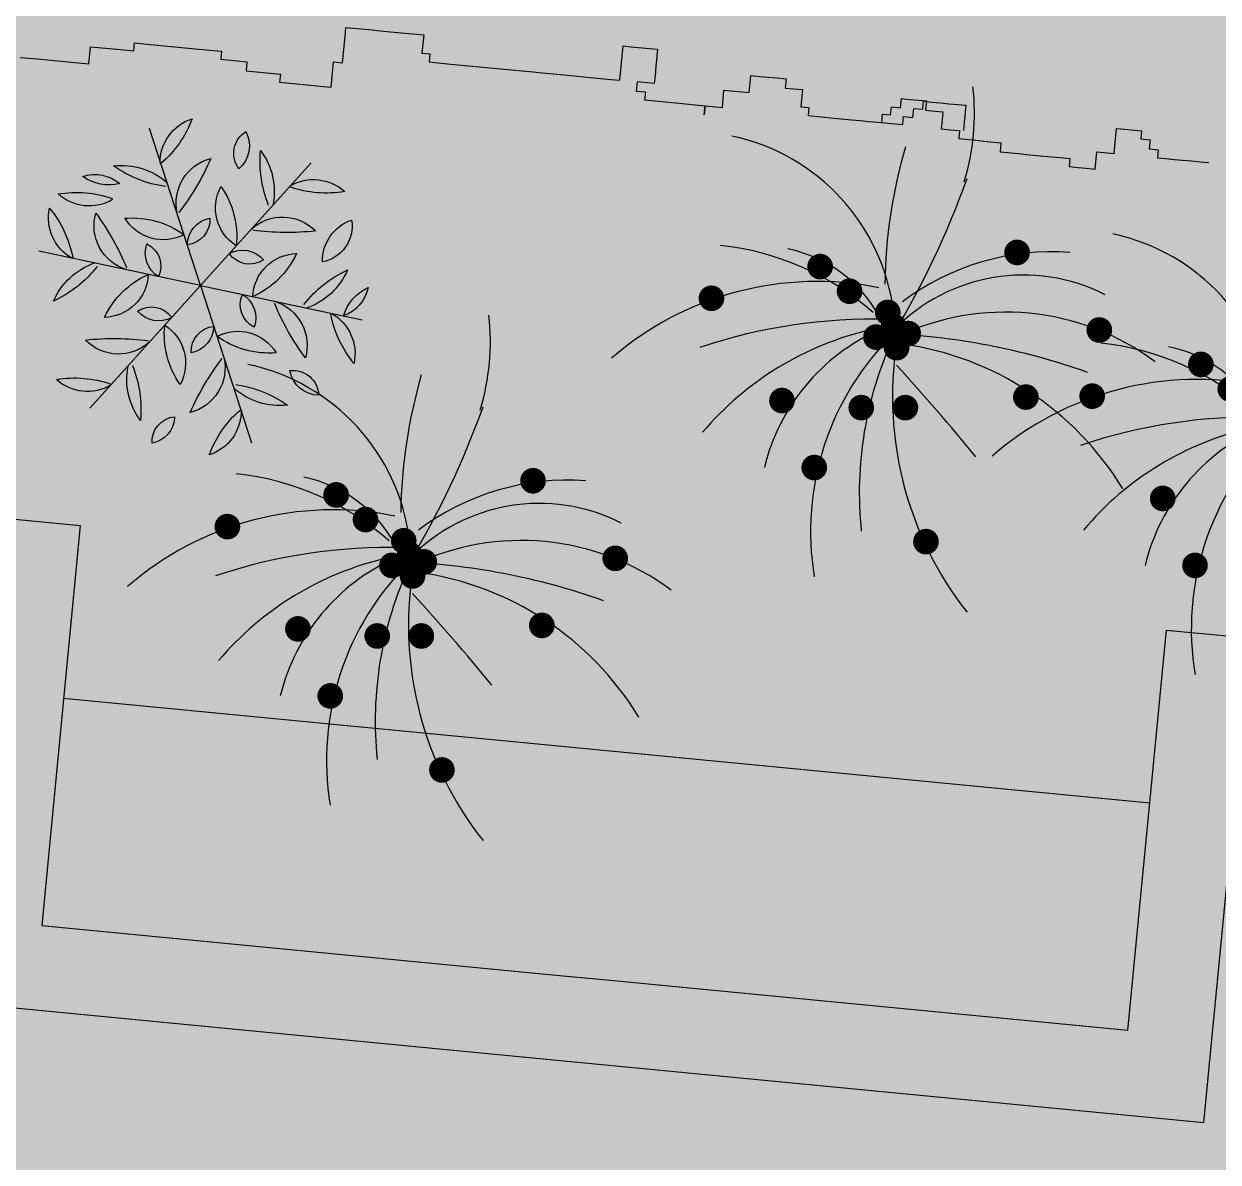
# Model space of a CAD drawing. Extents: x 302512 to 1034855, y -184136 to 410364.
# Drawn here: x 457203 to 462850, y -23917 to -18536 of the extents above; entities that cross this region are included whole.
import ezdxf

# ---------------------------------------------------------------- set-up
doc = ezdxf.new("R2010")
doc.units = 0
doc.header["$MEASUREMENT"] = 0
for name, color, linetype in [('2D', 3, 'Continuous'), ('WALL', 4, 'Continuous'), ('WZ', 2, 'Continuous'), ('树', 80, 'Continuous'), ('环境', 8, 'Continuous')]:
    doc.layers.add(name, color=color, linetype=linetype)
doc.styles.add('-楷体_GB2312', font='STZHONGS.TTF', dxfattribs={"width": 0.8})

# ---------------------------------------------------------------- blocks, each defined once
blk = doc.blocks.new('A$C1DC86410')
at = {"layer": 'WZ'}
for p, q in [((2100.231635808945, 14919.89505699277), (8940.231635808945, 14919.89505699277)), ((8940.231635808945, 14919.89505699277), (8940.231635808945, 13019.89505699277)), ((14100.23163580894, 14919.89505699277), (20940.23163580894, 14919.89505699277)), ((14100.23163580894, 13019.89505699277), (14100.23163580894, 14919.89505699277)), ((14500.23163574934, 12619.89505700022), (14500.23163580894, 14519.89505699277)), ((8940.231635808945, 13019.89505699277), (11400.23163580894, 13019.89505699277)), ((11400.23163580894, 13019.89505699277), (11640.23163580894, 13019.89505699277)), ((11640.23163580894, 13019.89505699277), (14100.23163580894, 13019.89505699277)), ((8540.231635928154, 12619.89505699277), (11640.23163580894, 12619.89505699277)), ((11640.23163580894, 12619.89505699277), (14500.23163574934, 12619.89505700022))]:
    blk.add_line(p, q, dxfattribs=at)
blk.add_lwpolyline([(8940.231635808945, 14099.89505699277), (14100.23163580894, 14099.89505700022)], dxfattribs=at)
blk = doc.blocks.new('M_F21')
at = {"color": 3, "linetype": 'Continuous'}
for p, q in [((2462.709577509555, -178.3342425087685), (2488.043071662862, -178.3342425087685)), ((2462.709577509555, -178.3342425087685), (2462.709577509555, -178.3342425087685)), ((2462.709577509555, -232.5838440995267), (2462.709577509555, -178.3342425087685)), ((2488.043071662862, -178.3342425087685), (2545.94820115613, -178.3342425087685)), ((2488.043071662862, -178.3342425087685), (2488.043071662862, -178.3342425087685)), ((2545.94820115613, -178.3342425087685), (2571.281695309433, -178.3342425087685)), ((2545.94820115613, -178.3342425087685), (2545.94820115613, -178.3342425087685)), ((2571.281695309433, -178.3342425087685), (2571.281695309433, -232.5838440995267)), ((1586.894493923861, -203.6507232511231), (1670.133117570436, -203.6507232511231)), ((1586.894493923861, -232.5838440995267), (1586.894493923861, -203.6507232511231)), ((1670.133117570436, -203.6507232511231), (1695.466611723741, -203.6507232511231)), ((1670.133117570436, -203.6507232511231), (1670.133117570436, -203.6507232511231)), ((1695.466611723741, -203.6507232511231), (1749.752670623682, -203.6507232511231)), ((1695.466611723741, -203.6507232511231), (1695.466611723741, -203.6507232511231)), ((1749.752670623682, -203.6507232511231), (1832.991294270254, -203.6507232511231)), ((1749.752670623682, -203.6507232511231), (1749.752670623682, -203.6507232511231)), ((1832.991294270254, -203.6507232511231), (1832.991294270254, -261.5169649479303)), ((-3450.851771990539, -261.5169649479303), (-3421.899207243904, -261.5169649479303)), ((-3450.851771990539, -286.833445690283), (-3450.851771990539, -261.5169649479303)), ((-3421.899207243904, -232.5838440995267), (-3396.565713090598, -232.5838440995267)), ((-3421.899207243904, -261.5169649479303), (-3421.899207243904, -232.5838440995267)), ((-3396.565713090598, -232.5838440995267), (-3367.613148343964, -232.5838440995267)), ((-3396.565713090598, -232.5838440995267), (-3396.565713090598, -232.5838440995267)), ((-3367.613148343964, -232.5838440995267), (-3342.279654190659, -232.5838440995267)), ((-3367.613148343964, -232.5838440995267), (-3367.613148343964, -232.5838440995267)), ((-3342.279654190659, -232.5838440995267), (-3342.279654190659, -261.5169649479303)), ((-3342.279654190659, -232.5838440995267), (-3342.279654190659, -232.5838440995267)), ((-3342.279654190659, -261.5169649479303), (-3313.327089444025, -261.5169649479303)), ((-3342.279654190659, -261.5169649479303), (-3342.279654190659, -261.5169649479303)), ((-3313.327089444025, -261.5169649479303), (-3287.99359529072, -261.5169649479303)), ((-3313.327089444025, -261.5169649479303), (-3313.327089444025, -261.5169649479303)), ((-3287.99359529072, -261.5169649479303), (-3287.99359529072, -286.833445690283)), ((-3287.99359529072, -261.5169649479303), (-3287.99359529072, -261.5169649479303)), ((-2737.894865104665, -261.5169649479303), (-2712.561370951359, -261.5169649479303)), ((-2737.894865104665, -261.5169649479303), (-2737.894865104665, -261.5169649479303)), ((-2737.894865104665, -341.0830472810412), (-2737.894865104665, -261.5169649479303)), ((-2712.561370951359, -261.5169649479303), (-2658.275312051419, -261.5169649479303)), ((-2712.561370951359, -261.5169649479303), (-2712.561370951359, -261.5169649479303)), ((-2658.275312051419, -261.5169649479303), (-2658.275312051419, -286.833445690283)), ((-2658.275312051419, -261.5169649479303), (-2658.275312051419, -261.5169649479303)), ((1586.894493923861, -232.5838440995267), (1586.894493923861, -232.5838440995267)), ((1586.894493923861, -315.7665665386885), (1586.894493923861, -232.5838440995267)), ((1832.991294270254, -261.5169649479303), (1858.324788423561, -261.5169649479303)), ((1858.324788423561, -261.5169649479303), (1858.324788423561, -286.833445690283)), ((2462.709577509555, -232.5838440995267), (2462.709577509555, -232.5838440995267)), ((2462.709577509555, -286.833445690283), (2462.709577509555, -232.5838440995267)), ((2571.281695309433, -232.5838440995267), (2571.281695309433, -261.5169649479303)), ((2571.281695309433, -232.5838440995267), (2571.281695309433, -232.5838440995267)), ((2571.281695309433, -261.5169649479303), (2571.281695309433, -286.833445690283)), ((2571.281695309433, -261.5169649479303), (2571.281695309433, -261.5169649479303)), ((2871.664554555766, -232.5838440995267), (2900.617119302402, -232.5838440995267)), ((2871.664554555766, -286.833445690283), (2871.664554555766, -232.5838440995267)), ((2900.617119302402, -232.5838440995267), (2954.903178202341, -232.5838440995267)), ((2900.617119302402, -232.5838440995267), (2900.617119302402, -232.5838440995267)), ((2954.903178202341, -232.5838440995267), (2983.855742948977, -232.5838440995267)), ((2954.903178202341, -232.5838440995267), (2954.903178202341, -232.5838440995267)), ((2983.855742948977, -232.5838440995267), (2983.855742948977, -261.5169649479303)), ((2983.855742948977, -261.5169649479303), (3038.141801848917, -261.5169649479303)), ((3038.141801848917, -261.5169649479303), (3038.141801848917, -315.7665665386885)), ((3421.763284741821, -261.5169649479303), (3447.096778895127, -261.5169649479303)), ((3421.763284741821, -261.5169649479303), (3421.763284741821, -261.5169649479303)), ((3421.763284741821, -286.833445690283), (3421.763284741821, -261.5169649479303)), ((3447.096778895127, -261.5169649479303), (3476.049343641764, -261.5169649479303)), ((3447.096778895127, -261.5169649479303), (3447.096778895127, -261.5169649479303)), ((3476.049343641764, -261.5169649479303), (3501.382837795067, -261.5169649479303)), ((3476.049343641764, -261.5169649479303), (3476.049343641764, -261.5169649479303)), ((3501.382837795067, -261.5169649479303), (3530.335402541703, -261.5169649479303)), ((3501.382837795067, -261.5169649479303), (3501.382837795067, -261.5169649479303)), ((3530.335402541703, -261.5169649479303), (3555.668896695006, -261.5169649479303)), ((3530.335402541703, -261.5169649479303), (3530.335402541703, -261.5169649479303)), ((3555.668896695006, -261.5169649479303), (3555.668896695006, -315.7665665386885)), ((-3476.185266143844, -286.833445690283), (-3450.851771990539, -286.833445690283)), ((-3476.185266143844, -286.833445690283), (-3476.185266143844, -286.833445690283)), ((-3476.185266143844, -315.7665665386885), (-3476.185266143844, -286.833445690283)), ((-3287.99359529072, -286.833445690283), (-3287.99359529072, -315.7665665386885)), ((-3287.99359529072, -286.833445690283), (-3287.99359529072, -286.833445690283)), ((-2658.275312051419, -286.833445690283), (-2629.322747304785, -286.833445690283)), ((-2658.275312051419, -286.833445690283), (-2658.275312051419, -286.833445690283)), ((-2629.322747304785, -286.833445690283), (-2629.322747304785, -315.7665665386885)), ((1858.324788423561, -286.833445690283), (1887.277353170195, -286.833445690283)), ((1858.324788423561, -286.833445690283), (1858.324788423561, -286.833445690283)), ((1887.277353170195, -286.833445690283), (1916.229917916829, -286.833445690283)), ((1887.277353170195, -286.833445690283), (1887.277353170195, -286.833445690283)), ((1916.229917916829, -286.833445690283), (1970.515976816769, -286.833445690283)), ((1916.229917916829, -286.833445690283), (1916.229917916829, -286.833445690283)), ((1970.515976816769, -286.833445690283), (1995.849470970075, -286.833445690283)), ((1970.515976816769, -286.833445690283), (1970.515976816769, -286.833445690283)), ((1995.849470970075, -286.833445690283), (2050.135529870015, -286.833445690283)), ((1995.849470970075, -286.833445690283), (1995.849470970075, -286.833445690283)), ((2050.135529870015, -286.833445690283), (2108.040659363283, -286.833445690283)), ((2050.135529870015, -286.833445690283), (2050.135529870015, -286.833445690283)), ((2108.040659363283, -286.833445690283), (2187.660212416527, -286.833445690283)), ((2108.040659363283, -286.833445690283), (2108.040659363283, -286.833445690283)), ((2187.660212416527, -286.833445690283), (2216.612777163162, -286.833445690283)), ((2187.660212416527, -286.833445690283), (2187.660212416527, -286.833445690283)), ((2216.612777163162, -286.833445690283), (2296.232330216408, -286.833445690283)), ((2216.612777163162, -286.833445690283), (2216.612777163162, -286.833445690283)), ((2296.232330216408, -286.833445690283), (2379.470953862981, -286.833445690283)), ((2296.232330216408, -286.833445690283), (2296.232330216408, -286.833445690283)), ((2379.470953862981, -286.833445690283), (2433.757012762921, -286.833445690283)), ((2379.470953862981, -286.833445690283), (2379.470953862981, -286.833445690283)), ((2433.757012762921, -286.833445690283), (2462.709577509555, -286.833445690283)), ((2433.757012762921, -286.833445690283), (2433.757012762921, -286.833445690283)), ((2462.709577509555, -286.833445690283), (2462.709577509555, -286.833445690283)), ((2516.995636409494, -286.833445690283), (2516.995636409494, -315.7665665386885)), ((2571.281695309433, -286.833445690283), (2516.995636409494, -286.833445690283)), ((2571.281695309433, -286.833445690283), (2571.281695309433, -286.833445690283)), ((2792.045001502524, -286.833445690283), (2871.664554555766, -286.833445690283)), ((2792.045001502524, -341.0830472810412), (2792.045001502524, -286.833445690283)), ((3392.810719995188, -286.833445690283), (3421.763284741821, -286.833445690283)), ((3392.810719995188, -315.7665665386885), (3392.810719995188, -286.833445690283)), ((3421.763284741821, -286.833445690283), (3421.763284741821, -286.833445690283)), ((-3287.99359529072, -315.7665665386885), (-3259.041030544086, -315.7665665386885)), ((-3287.99359529072, -315.7665665386885), (-3287.99359529072, -315.7665665386885)), ((-3259.041030544086, -315.7665665386885), (-3230.088465797451, -315.7665665386885)), ((-3259.041030544086, -315.7665665386885), (-3259.041030544086, -315.7665665386885)), ((-3230.088465797451, -315.7665665386885), (-3230.088465797451, -341.0830472810412)), ((-2629.322747304785, -315.7665665386885), (-2600.37018255815, -315.7665665386885)), ((-2600.37018255815, -315.7665665386885), (-2600.37018255815, -341.0830472810412)), ((928.2236459379274, -315.7665665386885), (957.1762106845617, -315.7665665386885)), ((928.2236459379274, -341.0830472810412), (928.2236459379274, -315.7665665386885)), ((957.1762106845617, -315.7665665386885), (1011.462269584503, -315.7665665386885)), ((957.1762106845617, -315.7665665386885), (957.1762106845617, -315.7665665386885)), ((1011.462269584503, -315.7665665386885), (1065.748328484442, -315.7665665386885)), ((1011.462269584503, -315.7665665386885), (1011.462269584503, -315.7665665386885)), ((1065.748328484442, -315.7665665386885), (1120.034387384381, -315.7665665386885)), ((1065.748328484442, -315.7665665386885), (1065.748328484442, -315.7665665386885)), ((1120.034387384381, -315.7665665386885), (1203.273011030955, -315.7665665386885)), ((1120.034387384381, -315.7665665386885), (1120.034387384381, -315.7665665386885)), ((1203.273011030955, -315.7665665386885), (1203.273011030955, -341.0830472810412)), ((1557.941929177228, -315.7665665386885), (1586.894493923861, -315.7665665386885)), ((1557.941929177228, -395.3326488717994), (1557.941929177228, -315.7665665386885)), ((2516.995636409494, -315.7665665386885), (2545.94820115613, -315.7665665386885)), ((2545.94820115613, -315.7665665386885), (2545.94820115613, -341.0830472810412)), ((3038.141801848917, -315.7665665386885), (3063.47529600222, -315.7665665386885)), ((3063.47529600222, -315.7665665386885), (3063.47529600222, -341.0830472810412)), ((3363.858155248552, -315.7665665386885), (3392.810719995188, -315.7665665386885)), ((3363.858155248552, -341.0830472810412), (3363.858155248552, -315.7665665386885)), ((3555.668896695006, -315.7665665386885), (3555.668896695006, -341.0830472810412)), ((3555.668896695006, -315.7665665386885), (3555.668896695006, -315.7665665386885)), ((-3230.088465797451, -341.0830472810412), (-3175.802406897511, -341.0830472810412)), ((-3175.802406897511, -341.0830472810412), (-3150.468912744205, -341.0830472810412)), ((-3175.802406897511, -341.0830472810412), (-3175.802406897511, -341.0830472810412)), ((-3150.468912744205, -341.0830472810412), (-3096.182853844266, -341.0830472810412)), ((-3150.468912744205, -341.0830472810412), (-3150.468912744205, -341.0830472810412)), ((-3096.182853844266, -341.0830472810412), (-3096.182853844266, -370.0161681294448)), ((-3096.182853844266, -370.0161681294448), (-3038.277724350997, -370.0161681294448)), ((-3038.277724350997, -370.0161681294448), (-3012.944230197692, -370.0161681294448)), ((-3038.277724350997, -370.0161681294448), (-3038.277724350997, -370.0161681294448)), ((-3012.944230197692, -370.0161681294448), (-2958.658171297752, -370.0161681294448)), ((-3012.944230197692, -370.0161681294448), (-3012.944230197692, -370.0161681294448)), ((-2958.658171297752, -370.0161681294448), (-2904.372112397812, -370.0161681294448)), ((-2958.658171297752, -370.0161681294448), (-2958.658171297752, -370.0161681294448)), ((-2904.372112397812, -370.0161681294448), (-2875.419547651178, -370.0161681294448)), ((-2904.372112397812, -370.0161681294448), (-2904.372112397812, -370.0161681294448)), ((-2875.419547651178, -370.0161681294448), (-2875.419547651178, -395.3326488717994)), ((-2792.180924004604, -341.0830472810412), (-2737.894865104665, -341.0830472810412)), ((-2792.180924004604, -395.3326488717994), (-2792.180924004604, -341.0830472810412)), ((-2600.37018255815, -341.0830472810412), (-2575.036688404845, -341.0830472810412)), ((-2575.036688404845, -341.0830472810412), (-2546.084123658211, -341.0830472810412)), ((-2575.036688404845, -341.0830472810412), (-2575.036688404845, -341.0830472810412)), ((-2546.084123658211, -341.0830472810412), (-2520.750629504906, -341.0830472810412)), ((-2546.084123658211, -341.0830472810412), (-2546.084123658211, -341.0830472810412)), ((-2520.750629504906, -341.0830472810412), (-2491.798064758272, -341.0830472810412)), ((-2520.750629504906, -341.0830472810412), (-2520.750629504906, -341.0830472810412)), ((-2491.798064758272, -341.0830472810412), (-2466.464570604966, -341.0830472810412)), ((-2491.798064758272, -341.0830472810412), (-2491.798064758272, -341.0830472810412)), ((-2466.464570604966, -341.0830472810412), (-2437.512005858332, -341.0830472810412)), ((-2466.464570604966, -341.0830472810412), (-2466.464570604966, -341.0830472810412)), ((-2437.512005858332, -341.0830472810412), (-2437.512005858332, -341.0830472810412)), ((790.6989633914127, -341.0830472810412), (873.9375870379881, -341.0830472810412)), ((790.6989633914127, -395.3326488717994), (790.6989633914127, -341.0830472810412)), ((873.9375870379881, -341.0830472810412), (928.2236459379274, -341.0830472810412)), ((873.9375870379881, -341.0830472810412), (873.9375870379881, -341.0830472810412)), ((1203.273011030955, -341.0830472810412), (1286.511634677528, -341.0830472810412)), ((1286.511634677528, -341.0830472810412), (1286.511634677528, -370.0161681294448)), ((1286.511634677528, -370.0161681294448), (1340.797693577468, -370.0161681294448)), ((1340.797693577468, -370.0161681294448), (1395.083752477409, -370.0161681294448)), ((1340.797693577468, -370.0161681294448), (1340.797693577468, -370.0161681294448)), ((1395.083752477409, -370.0161681294448), (1395.083752477409, -395.3326488717994)), ((2545.94820115613, -341.0830472810412), (2654.520318956009, -341.0830472810412)), ((2654.520318956009, -341.0830472810412), (2737.758942602584, -341.0830472810412)), ((2654.520318956009, -341.0830472810412), (2654.520318956009, -341.0830472810412)), ((2737.758942602584, -341.0830472810412), (2792.045001502524, -341.0830472810412)), ((2737.758942602584, -370.0161681294448), (2737.758942602584, -341.0830472810412)), ((2737.758942602584, -341.0830472810412), (2737.758942602584, -370.0161681294448)), ((3063.47529600222, -341.0830472810412), (3146.713919648795, -341.0830472810412)), ((3146.713919648795, -341.0830472810412), (3200.999978548734, -341.0830472810412)), ((3146.713919648795, -341.0830472810412), (3146.713919648795, -341.0830472810412)), ((3200.999978548734, -341.0830472810412), (3229.952543295371, -341.0830472810412)), ((3200.999978548734, -341.0830472810412), (3200.999978548734, -341.0830472810412)), ((3229.952543295371, -341.0830472810412), (3255.286037448674, -341.0830472810412)), ((3229.952543295371, -341.0830472810412), (3229.952543295371, -341.0830472810412)), ((3255.286037448674, -341.0830472810412), (3284.23860219531, -341.0830472810412)), ((3255.286037448674, -341.0830472810412), (3255.286037448674, -341.0830472810412)), ((3284.23860219531, -341.0830472810412), (3338.524661095249, -341.0830472810412)), ((3284.23860219531, -341.0830472810412), (3284.23860219531, -341.0830472810412)), ((3338.524661095249, -341.0830472810412), (3363.858155248552, -341.0830472810412)), ((3338.524661095249, -341.0830472810412), (3338.524661095249, -341.0830472810412)), ((3555.668896695006, -341.0830472810412), (3555.668896695006, -341.0830472810412)), ((-2875.419547651178, -395.3326488717994), (-2846.466982904543, -395.3326488717994)), ((-2846.466982904543, -395.3326488717994), (-2821.133488751238, -395.3326488717994)), ((-2846.466982904543, -395.3326488717994), (-2846.466982904543, -395.3326488717994)), ((-2821.133488751238, -395.3326488717994), (-2792.180924004604, -395.3326488717994)), ((-2821.133488751238, -395.3326488717994), (-2821.133488751238, -395.3326488717994)), ((-2792.180924004604, -395.3326488717994), (-2792.180924004604, -395.3326488717994)), ((573.5547277916558, -395.3326488717994), (627.840786691595, -395.3326488717994)), ((627.840786691595, -395.3326488717994), (682.1268455915342, -395.3326488717994)), ((627.840786691595, -395.3326488717994), (627.840786691595, -395.3326488717994)), ((682.1268455915342, -395.3326488717994), (736.4129044914735, -395.3326488717994)), ((682.1268455915342, -395.3326488717994), (682.1268455915342, -395.3326488717994)), ((736.4129044914735, -395.3326488717994), (790.6989633914127, -395.3326488717994)), ((736.4129044914735, -395.3326488717994), (736.4129044914735, -395.3326488717994)), ((790.6989633914127, -395.3326488717994), (790.6989633914127, -395.3326488717994)), ((1395.083752477409, -395.3326488717994), (1449.369811377348, -395.3326488717994)), ((1449.369811377348, -395.3326488717994), (1503.655870277289, -395.3326488717994)), ((1449.369811377348, -395.3326488717994), (1449.369811377348, -395.3326488717994)), ((1503.655870277289, -395.3326488717994), (1532.608435023922, -395.3326488717994)), ((1503.655870277289, -395.3326488717994), (1503.655870277289, -395.3326488717994)), ((1532.608435023922, -395.3326488717994), (1557.941929177228, -395.3326488717994)), ((1532.608435023922, -395.3326488717994), (1532.608435023922, -395.3326488717994)), ((1557.941929177228, -395.3326488717994), (1557.941929177228, -395.3326488717994))]:
    blk.add_line(p, q, dxfattribs=at)
at = {"width": 0.8, "flags": 9}
for tag in ['YSIZE', 'XSIZE']:
    blk.add_attdef(tag, (0, 0), '', height=0.5, dxfattribs=at)
blk = doc.blocks.new('_F35WJL')
at = {"layer": '2D', "color": 0}
for q in [(389.3631749004126, 1200.159587040544), (-844.6871166601777, 937.2781900316477), (1234.050291858613, 262.8813969939947), (-1234.050291851163, -262.8813966959715), (-389.3631751909852, -1200.15958674252), (844.6871166601777, -937.2781897336245)]:
    blk.add_line((0, 0), q, dxfattribs=at)
for centre, major_axis, ratio, start_param, end_param in [((853.0847578644753, 1566.312867492437), (841.002412075175, 0.1101830030834308), 0.9999999870656161, 3.497296671328974, 3.997776278333171), ((-44.30517198890448, 936.6493838578463), (-353.9070729129608, 0.5374524208995648), 0.999999987094856, 3.138748539143009, 4.400616010086137), ((-144.1416240110993, 1066.771297737956), (229.9062968085145, 0.3873912517848371), 0.9999999871019466, 2.64600627727604, 4.008044327409462), ((-448.3436957076192, 1009.175953924656), (-195.2132420724508, 0.3449539677503595), 0.9999999870615404, 2.495212826009593, 4.165741889021879), ((-32.99911326169968, 715.3108422905207), (530.2335342906837, 0.1408839868957051), 0.9999999870726114, 2.501700684105916, 3.333252867765012), ((-1369.711320385337, 950.6882190555334), (914.8988699156637, 0.1777737239578167), 0.9999999870679447, 5.902456974977557, 6.371769512301746), ((1766.639740273356, 1784.4570094347), (2017.456026299773, 0.2004933258100211), 0.9999999870632204, 3.557078740819214, 3.795996734392358), ((-166.2369038909674, 627.6003988981247), (353.2751132003701, 0.3219614409601678), 0.9999999870507092, 6.060096615647433, 7.60381650143645), ((602.9778122603893, 386.23349134624), (530.2334165299206, 0.3804335663292341), 0.9999999871007035, 1.454051351599425, 2.28560353527997), ((138.4644991308451, 1661.548893645406), (914.8988853099619, 0.05849283245329577), 0.9999999870760892, 4.855389799822882, 5.324702337152046), ((-863.8529148548841, 454.9943972378969), (-353.9073944211385, 0.247572681649673), 0.9999999870317459, 4.185127006413488, 5.446994477373615), ((808.3459539487958, 547.9795291721821), (-299.192450354156, 0.1588202316148869), 0.9999999870757001, 4.402658370713992, 5.407759542587487), ((699.1601815223694, 1108.784573063254), (341.0755374616175, 0.01204013996366191), 0.9999999870899767, 4.468423731670036, 5.340861921371873), ((-960.4625298380852, 1546.988605111837), (841.0023880343106, 0.2293243904349131), 0.9999999870567557, 4.544352556601802, 5.044832163600203), ((395.8961493894458, 372.4885341525078), (672.5245124106874, 0.2824706313900184), 0.9999999870602777, 2.532971676622698, 3.244754732938803), ((-457.251529969275, 592.4328904896975), (343.1316258780624, 0.01672383809418158), 0.9999999870804813, 5.279099735853068, 6.782554533902518), ((850.4342936724424, 961.6691315472126), (-353.9070729129608, 0.5374524208995648), 0.999999987094856, 1.04435343670759, 2.306220907730798), ((947.0439083576202, -130.3250766247511), (841.002412075175, 0.1101830030834308), 0.9999999870656161, 1.402901568938986, 1.90338117594172), ((-626.6363476738334, 169.834819406271), (-353.2752497134538, 0.08488697293311047), 0.9999999870507292, 3.966853160461727, 5.510573046209188), ((2428.704992197454, -637.72636975348), (-2017.456025670891, 0.2067245916322962), 0.9999999870632204, 5.651675690444733, 5.890593684018627), ((460.3994437903166, 457.7655794918537), (-353.2746388846623, 0.6624098608657072), 0.9999999870928198, 1.874092826573658, 3.41781271236077), ((1801.761251799762, 54.41330228745937), (-841.0022899195869, 0.4664831966937074), 0.9999999870833272, 5.592377462872174, 6.092857069874748), ((807.7617069631815, 516.7440268397331), (-353.9073944211385, 0.247572681649673), 0.9999999870317459, 2.090731903991579, 3.352599375012685), ((-877.8853148445487, 454.7291919738054), (-279.7396606619323, 0.187617422322167), 0.9999999870558766, 6.121697314311453, 7.664523868297001), ((-1260.467235960066, 187.7597357481718), (329.8058524456541, 0.1476279157568838), 0.9999999870554634, 6.259299496539294, 7.524685073366221), ((119.5582094863057, 501.9838102310896), (-191.0872712813395, 0.3447728246230157), 0.9999999870940944, 6.224647999798716, 7.759308510331895), ((-106.9363727420568, 308.48810569942), (208.1132297478559, 0.418698632657517), 0.9999999870401006, 0.01382987180216707, 1.39612373751499), ((520.5326119363308, -156.6118512153625), (-672.5245601764701, 0.124668899463051), 0.9999999870602813, 4.627972168853584, 5.339755225169291), ((284.4361747652292, 692.2078810930252), (343.1315993701094, 0.1359273098163565), 0.9999999870587637, 4.231554785971292, 5.735009584024177), ((-662.065251916647, 2422.183379486203), (-2017.456025670891, 0.2067245916322962), 0.9999999870632204, 1.462885485657717, 1.701803479230478), ((-320.6267260462046, 61.6344386190176), (-208.1135916622544, 0.1570670603240835), 0.9999999871117917, 4.205386670648245, 5.587680536356619), ((494.5098425149918, 147.4514598995447), (-191.0872712813395, 0.3447728246230157), 0.9999999870940944, 5.177450448575017, 6.712110959165137), ((213.6903533041477, 246.8536670655012), (208.1133213130574, 0.3704048826851889), 0.999999987075924, 5.250049682939832, 6.632343548561573), ((-741.6877047345042, -99.77499029040337), (-343.1315548567908, 0.2214022848814581), 0.9999999870370436, 3.185398612449116, 4.688853410495255), ((-124.6364625394344, 529.1003853678703), (-672.5242057011817, 0.7016615251481993), 0.9999999870824112, 0.4400399145108725, 1.151822970810735), ((-374.9516327232122, 354.5323506295681), (-191.0872712813395, 0.3447728246230157), 0.9999999870940944, 0.9886602437684313, 2.523320754395766), ((-1508.175819508731, -710.8606742918491), (914.8988853099619, 0.05849283245329577), 0.9999999870760892, 0.6665995950283569, 1.135912132356157), ((-635.9769255146384, 329.0773512423038), (530.2335342906837, 0.1408839868957051), 0.9999999870726114, 3.548898235294963, 4.380450418966719), ((1508.175819516182, 710.8606745898724), (-914.8988694560455, 0.1800857357324557), 0.9999999870598012, 0.6668603654597267, 1.136172902782946), ((635.976925522089, -329.0773509293795), (-530.2335326043897, 0.1471205564859074), 0.9999999870585597, 3.54944140075563, 4.380993584416314), ((741.6877047419548, 99.77499058842659), (343.1316258780624, 0.01672383809418158), 0.9999999870804813, 3.184704633451489, 4.688159431516513), ((124.636462546885, -529.1003850698471), (-672.5245601764701, 0.124668899463051), 0.9999999870602813, 3.580774617662261, 4.29255767397602), ((-1419.8858717978, -326.7842161655426), (341.0755374616175, 0.01204013996366191), 0.9999999870899767, 0.2796335268820561, 1.152071716564744), ((-988.8073370456696, 48.1759572327137), (299.1923890518712, 0.2488096156178622), 0.9999999870756895, 3.354098385985062, 4.359199557862828), ((-213.6903532966971, -246.853666767478), (208.1136505760884, 0.01218679862365236), 0.9999999870402057, 2.110178292095413, 3.492472157771943), ((-494.5098425075412, -147.4514596015215), (191.0875717812819, 0.06344114842143517), 0.9999999870941759, 5.175314181251068, 6.709974691806615), ((-460.399443782866, -457.7655791938305), (353.2751132003701, 0.3219614409601678), 0.9999999870507092, 1.871306410880513, 3.415026296629927), ((-2428.704992190003, 637.7263700515032), (-2017.456025670891, 0.2067245916322962), 0.9999999870632204, 2.510083036855075, 2.749001030428625), ((374.9516327306628, -354.5323503315449), (-191.0872712813395, 0.3447728246230157), 0.9999999870940944, 4.130252897358035, 5.664913407985876), ((-825.9631688073277, -520.6213612109423), (353.9073710139016, 0.2790249943607437), 0.9999999870948996, 2.089243950952007, 3.351111421905931), ((-1819.962713643909, -58.29063665866852), (841.0023880343106, 0.2293243904349131), 0.9999999870567557, 5.591550107789091, 6.092029714791815), ((320.6267260536551, -61.63443832099438), (-208.1135916622544, 0.1570670603240835), 0.9999999871117917, 1.06379401705865, 2.446087882766826), ((-284.4361747652292, -692.207880795002), (343.131363701577, 0.424501719704976), 0.9999999870804416, 1.089121129997952, 2.592575928058308), ((-119.5582094788551, -501.9838102310896), (191.0875717812819, 0.06344114842143517), 0.9999999870941759, 6.222511732430823, 7.757172243018422), ((106.9363727495074, -308.4881053864956), (208.1132297478559, 0.418698632657517), 0.9999999870401006, 3.155422525391733, 4.537716391104597), ((457.2515299767256, -592.4328901916742), (-343.1315548567908, 0.2214022848814581), 0.9999999870370436, 5.27979371481657, 6.783248512912432), ((-395.8961493894458, -372.4885338544846), (672.5245124106874, 0.2824706313900184), 0.9999999870602777, 5.67456433021249, 6.386347386528572), ((-520.5326119288802, 156.6118515133858), (-672.5242057011817, 0.7016615251481993), 0.9999999870824112, 1.487237465690819, 2.199020522026956), ((626.636347681284, -169.8348191082478), (-353.2751684290288, 0.2542387540255159), 0.9999999870928972, 0.8257398831934014, 2.369459768983938), ((662.0652519240975, -2422.18337918818), (-2017.456025670891, 0.2067245916322962), 0.9999999870632204, 4.604478139247712, 4.8433961328203), ((166.2369038984179, -627.6003986001015), (-353.2752497134538, 0.08488697293311047), 0.9999999870507292, 6.061248262847799, 7.604968148609976), ((-1766.639740273356, -1784.457009121776), (-2017.455942835364, 0.6139781169588671), 0.999999987063218, 3.557482452942161, 3.796400446513797), ((1369.711320385337, -950.6882187575102), (-914.8988851678188, 0.06078763734577469), 0.9999999870516585, 5.902717726589431, 6.372030263921361), ((32.99911326915026, -715.3108419924974), (-530.2335326043897, 0.1471205564859074), 0.9999999870585597, 2.502243849552332, 3.333796033225326), ((-706.2135608494282, -843.2213342934847), (195.2132309428786, 0.3511917007394034), 0.9999999870997042, 1.44444920039829, 3.11497826338376), ((-908.1936282888055, -608.572287902236), (229.9062968085145, 0.3873912517848371), 0.9999999871019466, 4.740401379688601, 6.102439429803211), ((863.8529148548841, -454.9943969398737), (353.9072572778738, 0.3979500562591832), 0.9999999870738305, 4.183303018849053, 5.445170489839178), ((960.4625298380852, -1546.988604813814), (-841.0023478053531, 0.3467779911585859), 0.9999999870744712, 4.545037575302903, 5.045517182310946), ((-138.4644991233945, -1661.548893347383), (-914.8988694560455, 0.1800857357324557), 0.9999999870598012, 4.855650570239677, 5.32496310756546), ((-602.9778122529387, -386.2334910482168), (-530.2335326043897, 0.1471205564859074), 0.9999999870585597, 1.455046298355066, 2.286598482020405), ((43.80649364739656, -957.3781799376011), (-353.9073944211385, 0.247572681649673), 0.9999999870317459, 6.279522108805665, 7.541389579786482), ((-853.5834361985326, -1587.041663572192), (-841.0024005248812, 0.1777089647289385), 0.9999999870567564, 3.497638991360654, 3.998118598362318), ((406.0055960267782, -998.334237113595), (208.1136505760884, 0.01218679862365236), 0.9999999870402057, 3.157375843302056, 4.539669708965798), ((179.5110134929419, -1191.829941958189), (191.0875717812819, 0.06344114842143517), 0.9999999870941759, 6.222511732430894, 7.757172243018426)]:
    blk.add_ellipse(centre, major_axis=major_axis, ratio=ratio, start_param=start_param, end_param=end_param, dxfattribs=at)
at = {"style": '-楷体_GB2312', "width": 0.8, "flags": 9}
for tag in ['YSIZE', 'XSIZE']:
    blk.add_attdef(tag, (0, 0), '', height=0.5, dxfattribs=at)
blk = doc.blocks.new('M_F19')
for points in [[(268.7080528295992, 189.5246823612033, 29.997, 29.997, 1), (298.7110528295925, 189.5246823612033, 29.997, 29.997, 1)], [(-191.8093345468515, 156.4668311215355, 29.997, 29.997, 1), (-161.8063345468472, 156.4668311215355, 29.997, 29.997, 1)], [(-446.0820038316924, 82.30226051427235, 29.997, 29.997, 1), (-416.0790038316882, 82.30226051427235, 29.997, 29.997, 1)], [(-123.0610951829804, 98.83118613411352, 29.997, 29.997, 1), (-93.05809518297974, 98.83118613411352, 29.997, 29.997, 1)], [(-33.71233810031845, 49.24440927460455, 29.997, 29.997, 1), (-3.709338100325112, 49.24440927460455, 29.997, 29.997, 1)], [(-19.93873613717733, 16.33028782293695, 29.997, 29.997, 1), (10.06426386282692, 16.33028782293695, 29.997, 29.997, 1)], [(14.31561309290555, -0.1986377968969464, 29.997, 29.997, 1), (44.31861309290616, -0.1986377968969464, 29.997, 29.997, 1)], [(461.0593985062042, 8.137689907016465, 29.997, 29.997, 1), (491.0623985062048, 8.137689907016465, 29.997, 29.997, 1)], [(-61.25954202660796, -8.391235712817434, 29.997, 29.997, 1), (-31.25654202661462, -8.391235712817434, 29.997, 29.997, 1)], [(-13.11182038153493, -33.11275924857182, 29.997, 29.997, 1), (16.89117961846932, -33.11275924857182, 29.997, 29.997, 1)], [(-281.1580916295134, -156.8641067153294, 29.997, 29.997, 1), (-251.1550916295128, -156.8641067153294, 29.997, 29.997, 1)], [(289.3085705483827, -148.6715087994162, 29.997, 29.997, 1), (319.311570548387, -148.6715087994162, 29.997, 29.997, 1)], [(-95.63366170854351, -173.3930323351706, 29.997, 29.997, 1), (-65.63066170855018, -173.3930323351706, 29.997, 29.997, 1)], [(7.488697337259509, -173.3930323351706, 29.997, 29.997, 1), (37.49169733725284, -173.3930323351706, 29.997, 29.997, 1)], [(-205.5829365099999, -313.5295756337619, 29.997, 29.997, 1), (-175.5799365099992, -313.5295756337619, 29.997, 29.997, 1)], [(55.63641898233618, -486.7239701720391, 29.997, 29.997, 1), (85.63941898234043, -486.7239701720391, 29.997, 29.997, 1)]]:
    blk.add_lwpolyline(points, format="xyseb", close=True)
for centre, radius, start, end in [((-364.0624273419307, 515.2882468599455), 548.1530888286114, 342.9456350568751, 6.481377850901596), ((-482.9476049698787, -9.366995773521921), 481.590292170942, 6.990448297876262, 78.02836256322455), ((1198.922633930124, 96.34765904088272), 1224.727740074601, 163.8561215232247, 179.1105149163876), ((-1741.271413846636, 1043.621006615649), 2025.93579038022, 328.9872775939272, 340.3610108459401), ((-479.6631429767804, -437.3135074485181), 647.0761581219064, 48.75809887789755, 83.86240095366526), ((-315.4999156218582, -111.3503274217328), 315.4465604040754, 28.89011928670217, 78.45792187995568), ((365.5584485565705, -390.9622622612733), 581.995294796342, 85.87406080653938, 126.9558399417119), ((-184.6246790750956, -610.5179731575663), 732.1080079143107, 78.55155098013316, 130.9815348713877), ((298.1803219250505, -285.4993274423141), 422.0224543355716, 62.9908582621707, 135.9101719540797), ((-55.34489215565918, -1222.577526333058), 1255.971122874843, 88.32856473930403, 108.7290030802688), ((256.6452040341828, -536.2419319682922), 586.1115378131698, 53.32312996791644, 115.7632577042061), ((104.3438884092575, -701.2951203766679), 728.2267695975378, 103.045235373428, 139.776625494149), ((154.9695312472904, -426.2726432152922), 475.875404494438, 114.0955767610405, 166.2953379553469), ((450.0667731131434, -463.4394365845765), 649.3232523907575, 134.4860623050567, 189.3762174920274), ((778.5288632172087, -372.2509250680741), 863.8362127019741, 155.0887597473385, 185.9637238118709), ((-86.60310277417375, -1604.443387119136), 1605.401999270764, 70.52489667841802, 87.82436815328639), ((805.4092372159939, -148.5996439054143), 812.9823453502462, 171.2495824831473, 218.2332804430338), ((-82.58800080557194, -736.4260957738588), 718.2576203812787, 31.31504884319343, 82.13779409021814), ((-3287.951766343682, -3108.005333478603), 4475.046511780242, 39.0487703031419, 42.67989976416857)]:
    blk.add_arc(centre, radius, start, end)
at = {"width": 0.8, "flags": 9}
for tag in ['YSIZE', 'XSIZE']:
    blk.add_attdef(tag, (0, 0), '', height=0.5, dxfattribs=at)

msp = doc.modelspace()

# ---------------------------------------------------------------- hatches: boundary and pattern name
at = {"linetype": 'ByBlock', "lineweight": 5}
h = msp.add_hatch(color=256, dxfattribs=at)
h.paths.add_polyline_path([(449237.8332280766, -10247.49772148626), (447442.2985553395, -10200.03156494396), (447475.0090455662, -8962.66955118673), (449270.5437183033, -9010.13570772903)], flags=16)
h.paths.add_polyline_path([(446474.5732798229, -11002.26743065612), (448197.9207322251, -14686.67290019291), (450305.0522746693, -11103.52869772213)], flags=17)
edge = h.paths.add_edge_path()
edge.add_line((499629.4636816632, -17475.1051760246), (302511.8760555636, -12264.17027913826))
edge.add_line((449253.6531622063, -8001.501545720268), (445943.9728309761, -133199.0362653066))
at = {"layer": '环境'}
h = msp.add_hatch(dxfattribs=at)
h.set_pattern_fill('ANGLE,_O', color=256, scale=3000)
h.set_pattern_definition([(0, (-609984.0939585507, -119640.7769003473), (0, 825.0000000000001), [600, -225]), (90, (-609984.0939585507, -119640.7769003473), (-825.0000000000001, 5.051501209517306e-14), [600, -225])])
edge = h.paths.add_edge_path()
edge.add_arc((456452.5202698254, -20483.03600952902), 5999.999999882882, 82.90610739022549, 136.7172286932041, ccw=False)
edge.add_arc((529230.5564035431, 564349.7677956127), 583343.7460008563, 262.9064421242585, 271.3139044814773)
edge.add_arc((556282.2267406606, -32330.84227312566), 19209.61674449953, 135.390996447, 143.8505578282533)
edge.add_arc((523139.7908070374, 498264.9605886798), 519563.4119421407, 267.02239156334633, 271.9446668256243, ccw=False)
edge.add_line((496150.7153754483, -20596.9948833962), (452084.6465785343, -16369.43911441136))
edge = h.paths.add_edge_path()
edge.add_arc((557649.2972619648, -28887.4074915247), 12195.37604413375, 122.3331244259789, 138.4177400750413, ccw=False)
edge.add_line((551126.7109780756, -18582.89076209709), (563157.0100887832, -18006.58508349324))
edge.add_arc((576761.7066860453, 6333.997658741195), 27884.61471376488, 240.7978392002225, 252.5319908396245)
edge.add_arc((-697884.8105419346, 47187662.48797935), 47224907.05095948, 271.5129119605803, 271.53649819632426, ccw=False)
edge.add_line((548957.8885803409, -20781.98179117788), (548527.1118179576, -20793.40171051768))
edge = h.paths.add_edge_path()
edge.add_line((626586.9758837472, -14296.28622386651), (626866.4842934804, -14065.55741847632))
edge.add_arc((622239.3367429655, -17885.17854441365), 5999.99999999521, 39.53901633858169, 100.4383675919696)
edge.add_arc((577050.392796655, 207323.149270234), 223698.033626444, 274.291430304433, 281.3702984552263, ccw=False)
edge.add_arc((576761.7066861086, 6333.997658622451), 27884.61471362988, 294.3952189639236, 307.6369724271134, ccw=False)
edge.add_arc((-3202813.969650181, 30587041.36929663), 30840004.67889177, 277.0611024603429, 277.11889753257)
edge.add_line((619149.7247513805, -15221.32666661206), (626586.9758837472, -14296.28622386654))

# ---------------------------------------------------------------- linework, layer by layer
at = {"layer": 'WZ'}
msp.add_arc((530889.9137620254, 589905.7108593327), 608910.863788416, 263.0484554081289, 275.9291569592512, dxfattribs=at)

# ---------------------------------------------------------------- block references
at = {"xscale": 1.5, "yscale": 1.5, "zscale": 1.5, "rotation": 354.526820015691}
for p in [(456385.5311140247, -18021.42203553743), (466495.1314985327, -19031.06725956185)]:
    msp.add_blockref('M_F21', p, dxfattribs=at)
at = {"layer": 'WALL', "rotation": 354.5}
msp.add_blockref('A$C1DC86410', (447140.1540302287, -34901.28693071799), dxfattribs=at)
at = {"layer": '树'}
for name, p, xscale, yscale, zscale in [('M_F19', (461325.8269422854, -19999.40642990964, -23390.63999999961), 2.02176, 2.02176, 2.02176), ('_F35WJL', (458038.2246614309, -19772.58521148318), -0.6191639999999999, 0.6191639999999999, 0.6191639999999999), ('M_F19', (463126.2105172364, -20462.04300913098, -23390.63999999961), 2.02176, 2.02176, 2.02176), ('M_F19', (459036.7674461509, -21078.88993191533, -23390.63999999961), 2.02176, 2.02176, 2.02176)]:
    msp.add_blockref(name, p, dxfattribs=dict(at, xscale=xscale, yscale=yscale, zscale=zscale))

doc.saveas('drawing.dxf')
